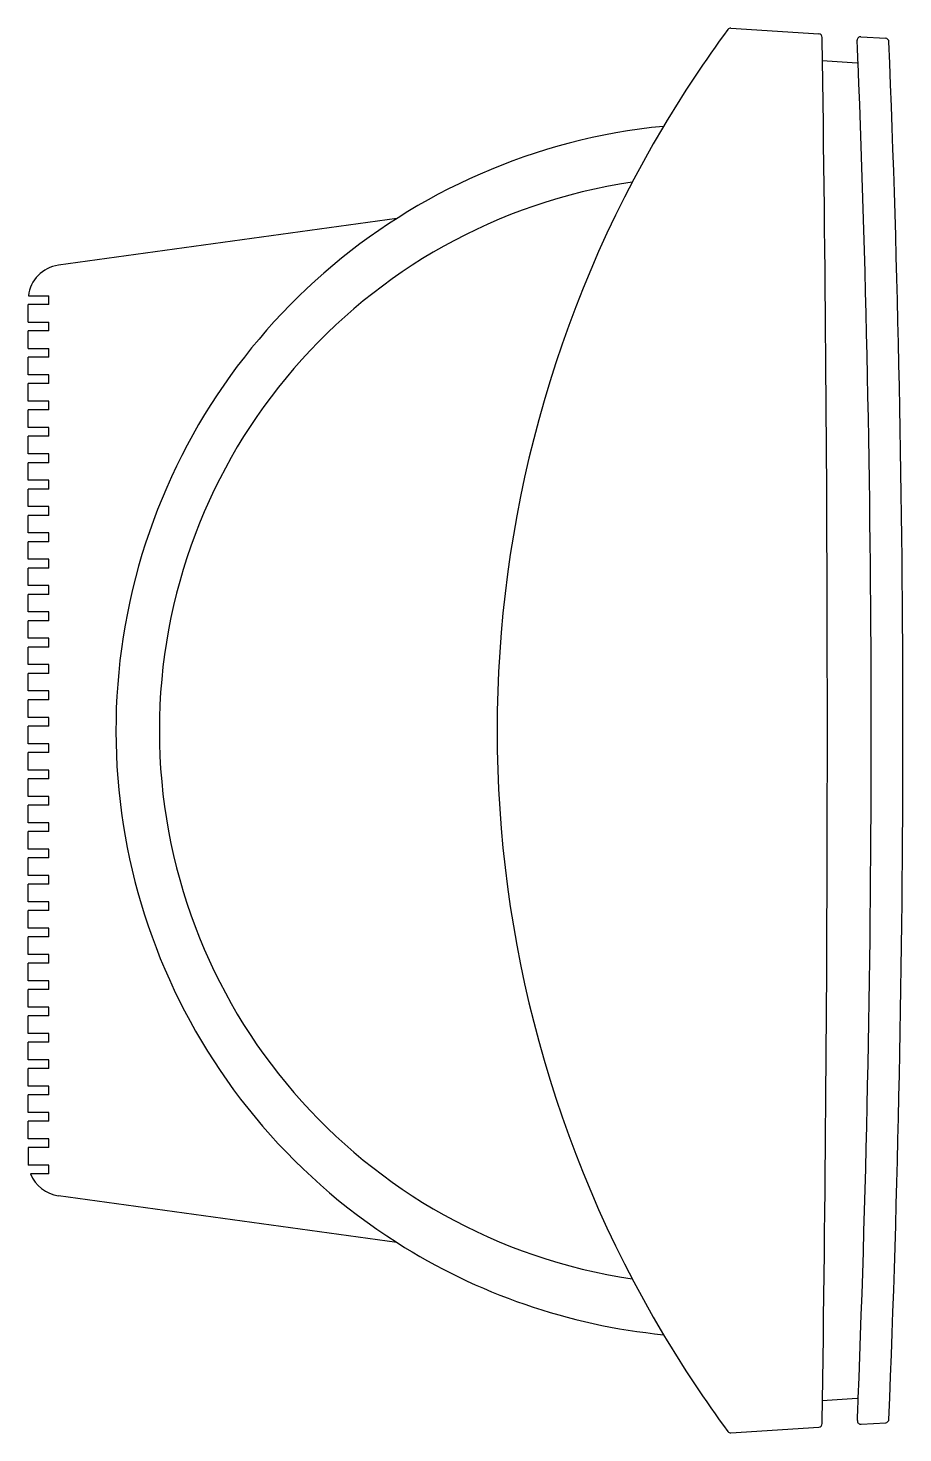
# Model space of a CAD drawing. Header units: millimetres. Extents: x 1289.271 to 1289.769, y 2713.67 to 2714.47.
import ezdxf

# ---------------------------------------------------------------- set-up
doc = ezdxf.new("R2010")
doc.units = ezdxf.units.MM
doc.header["$LTSCALE"] = 10
doc.layers.add('Equipam_audio_vídeo', color=1, linetype='Continuous')

msp = doc.modelspace()

# ---------------------------------------------------------------- linework, layer by layer
at = {"layer": 'Equipam_audio_vídeo'}
for p, q in [((1289.67078, 2714.46951), (1289.72085, 2714.46621)), ((1289.74482, 2714.46463), (1289.7589, 2714.4637)), ((1289.72269, 2714.45106), (1289.74269, 2714.44974)), ((1289.48069, 2714.36116), (1289.28795, 2714.33447)), ((1289.28258, 2714.31208), (1289.27069, 2714.31208)), ((1289.27069, 2714.30208), (1289.27069, 2714.31208)), ((1289.27084, 2714.31708), (1289.28258, 2714.31708)), ((1289.28258, 2714.31208), (1289.28258, 2714.31708)), ((1289.27069, 2714.30208), (1289.28258, 2714.30208)), ((1289.28258, 2714.29708), (1289.28258, 2714.30208)), ((1289.28258, 2714.29708), (1289.27069, 2714.29708)), ((1289.27069, 2714.28708), (1289.27069, 2714.29708)), ((1289.27069, 2714.28708), (1289.28258, 2714.28708)), ((1289.28258, 2714.28208), (1289.28258, 2714.28708)), ((1289.27069, 2714.27208), (1289.27069, 2714.28208)), ((1289.28258, 2714.28208), (1289.27069, 2714.28208)), ((1289.28258, 2714.27208), (1289.27069, 2714.27208)), ((1289.28258, 2714.26708), (1289.28258, 2714.27208)), ((1289.27069, 2714.25708), (1289.27069, 2714.26708)), ((1289.28258, 2714.26708), (1289.27069, 2714.26708)), ((1289.28258, 2714.25708), (1289.27069, 2714.25708)), ((1289.28258, 2714.25208), (1289.28258, 2714.25708)), ((1289.27069, 2714.24208), (1289.27069, 2714.25208)), ((1289.28258, 2714.25208), (1289.27069, 2714.25208)), ((1289.28258, 2714.24208), (1289.27069, 2714.24208)), ((1289.28258, 2714.23708), (1289.28258, 2714.24208)), ((1289.27069, 2714.22708), (1289.27069, 2714.23708)), ((1289.28258, 2714.23708), (1289.27069, 2714.23708)), ((1289.28258, 2714.22708), (1289.27069, 2714.22708)), ((1289.27069, 2714.21208), (1289.27069, 2714.22208)), ((1289.28258, 2714.22208), (1289.27069, 2714.22208)), ((1289.28258, 2714.22208), (1289.28258, 2714.22708)), ((1289.28258, 2714.21208), (1289.27069, 2714.21208)), ((1289.27069, 2714.19708), (1289.27069, 2714.20708)), ((1289.28258, 2714.20708), (1289.27069, 2714.20708)), ((1289.28258, 2714.20708), (1289.28258, 2714.21208)), ((1289.28258, 2714.19708), (1289.27069, 2714.19708)), ((1289.27069, 2714.18208), (1289.27069, 2714.19208)), ((1289.28258, 2714.19208), (1289.27069, 2714.19208)), ((1289.28258, 2714.19208), (1289.28258, 2714.19708)), ((1289.28258, 2714.18208), (1289.27069, 2714.18208)), ((1289.28258, 2714.17708), (1289.28258, 2714.18208)), ((1289.27069, 2714.16708), (1289.27069, 2714.17708)), ((1289.28258, 2714.17708), (1289.27069, 2714.17708)), ((1289.28258, 2714.16708), (1289.27069, 2714.16708)), ((1289.28258, 2714.16208), (1289.28258, 2714.16708)), ((1289.27069, 2714.15208), (1289.27069, 2714.16208)), ((1289.28258, 2714.16208), (1289.27069, 2714.16208)), ((1289.28258, 2714.15208), (1289.27069, 2714.15208)), ((1289.28258, 2714.14708), (1289.28258, 2714.15208)), ((1289.27069, 2714.13708), (1289.27069, 2714.14708)), ((1289.28258, 2714.14708), (1289.27069, 2714.14708)), ((1289.28258, 2714.13708), (1289.27069, 2714.13708)), ((1289.28258, 2714.13208), (1289.28258, 2714.13708)), ((1289.27069, 2714.12208), (1289.27069, 2714.13208)), ((1289.28258, 2714.13208), (1289.27069, 2714.13208)), ((1289.28258, 2714.12208), (1289.27069, 2714.12208)), ((1289.28258, 2714.11708), (1289.28258, 2714.12208)), ((1289.27069, 2714.10708), (1289.27069, 2714.11708)), ((1289.28258, 2714.11708), (1289.27069, 2714.11708)), ((1289.28258, 2714.10708), (1289.27069, 2714.10708)), ((1289.27069, 2714.09208), (1289.27069, 2714.10208)), ((1289.28258, 2714.10208), (1289.27069, 2714.10208)), ((1289.28258, 2714.10208), (1289.28258, 2714.10708)), ((1289.28258, 2714.09208), (1289.27069, 2714.09208)), ((1289.27069, 2714.07708), (1289.27069, 2714.08708)), ((1289.28258, 2714.08708), (1289.27069, 2714.08708)), ((1289.28258, 2714.08708), (1289.28258, 2714.09208)), ((1289.28258, 2714.07708), (1289.27069, 2714.07708)), ((1289.27069, 2714.06208), (1289.27069, 2714.07208)), ((1289.28258, 2714.07208), (1289.27069, 2714.07208)), ((1289.28258, 2714.07208), (1289.28258, 2714.07708)), ((1289.28258, 2714.06208), (1289.27069, 2714.06208)), ((1289.28258, 2714.05708), (1289.28258, 2714.06208)), ((1289.27069, 2714.04708), (1289.27069, 2714.05708)), ((1289.28258, 2714.05708), (1289.27069, 2714.05708)), ((1289.28258, 2714.04708), (1289.27069, 2714.04708)), ((1289.28258, 2714.04208), (1289.28258, 2714.04708)), ((1289.27069, 2714.03208), (1289.27069, 2714.04208)), ((1289.28258, 2714.04208), (1289.27069, 2714.04208)), ((1289.28258, 2714.03208), (1289.27069, 2714.03208)), ((1289.28258, 2714.03208), (1289.27069, 2714.03208)), ((1289.28258, 2714.02708), (1289.28258, 2714.03208)), ((1289.27069, 2714.01708), (1289.27069, 2714.02708)), ((1289.28258, 2714.02708), (1289.27069, 2714.02708)), ((1289.28258, 2714.01708), (1289.27069, 2714.01708)), ((1289.28258, 2714.01208), (1289.28258, 2714.01708)), ((1289.27069, 2714.00208), (1289.27069, 2714.01208)), ((1289.28258, 2714.01208), (1289.27069, 2714.01208)), ((1289.28258, 2714.00208), (1289.27069, 2714.00208)), ((1289.28258, 2713.99708), (1289.28258, 2714.00208)), ((1289.27069, 2713.98708), (1289.27069, 2713.99708)), ((1289.28258, 2713.99708), (1289.27069, 2713.99708)), ((1289.28258, 2713.98708), (1289.27069, 2713.98708)), ((1289.27069, 2713.97208), (1289.27069, 2713.98208)), ((1289.28258, 2713.98208), (1289.27069, 2713.98208)), ((1289.28258, 2713.98208), (1289.28258, 2713.98708)), ((1289.28258, 2713.97208), (1289.27069, 2713.97208)), ((1289.27069, 2713.95708), (1289.27069, 2713.96708)), ((1289.28258, 2713.96708), (1289.27069, 2713.96708)), ((1289.28258, 2713.96708), (1289.28258, 2713.97208)), ((1289.28258, 2713.95708), (1289.27069, 2713.95708)), ((1289.27069, 2713.94208), (1289.27069, 2713.95208)), ((1289.28258, 2713.95208), (1289.27069, 2713.95208)), ((1289.28258, 2713.95208), (1289.28258, 2713.95708)), ((1289.28258, 2713.94208), (1289.27069, 2713.94208)), ((1289.28258, 2713.93708), (1289.28258, 2713.94208)), ((1289.27069, 2713.92708), (1289.27069, 2713.93708)), ((1289.28258, 2713.93708), (1289.27069, 2713.93708)), ((1289.28258, 2713.92708), (1289.27069, 2713.92708)), ((1289.28258, 2713.92208), (1289.28258, 2713.92708)), ((1289.28258, 2713.92208), (1289.27069, 2713.92208)), ((1289.27069, 2713.91208), (1289.27069, 2713.92208)), ((1289.28258, 2713.91208), (1289.27069, 2713.91208)), ((1289.28258, 2713.90708), (1289.28258, 2713.91208)), ((1289.28258, 2713.90708), (1289.27069, 2713.90708)), ((1289.27069, 2713.89708), (1289.27069, 2713.90708)), ((1289.28258, 2713.89708), (1289.27069, 2713.89708)), ((1289.28258, 2713.89208), (1289.28258, 2713.89708)), ((1289.28258, 2713.89208), (1289.27069, 2713.89208)), ((1289.27069, 2713.88208), (1289.27069, 2713.89208)), ((1289.28258, 2713.88208), (1289.27069, 2713.88208)), ((1289.28258, 2713.87708), (1289.28258, 2713.88208)), ((1289.28258, 2713.87708), (1289.27069, 2713.87708)), ((1289.27069, 2713.86708), (1289.27069, 2713.87708)), ((1289.28258, 2713.86708), (1289.27069, 2713.86708)), ((1289.28258, 2713.86208), (1289.27069, 2713.86208)), ((1289.27069, 2713.85208), (1289.27069, 2713.86208)), ((1289.28258, 2713.86208), (1289.28258, 2713.86708)), ((1289.28258, 2713.85208), (1289.27069, 2713.85208)), ((1289.28258, 2713.84708), (1289.27069, 2713.84708)), ((1289.27069, 2713.83708), (1289.27069, 2713.84708)), ((1289.28258, 2713.84708), (1289.28258, 2713.85208)), ((1289.28258, 2713.83708), (1289.27069, 2713.83708)), ((1289.28258, 2713.83208), (1289.27069, 2713.83208)), ((1289.27069, 2713.83208), (1289.27069, 2713.82208)), ((1289.28258, 2713.83208), (1289.28258, 2713.83708)), ((1289.27069, 2713.82451), (1289.27069, 2713.82458)), ((1289.28258, 2713.82208), (1289.27069, 2713.82208)), ((1289.28258, 2713.81708), (1289.28258, 2713.82208)), ((1289.28258, 2713.81708), (1289.27212, 2713.81708)), ((1289.48069, 2713.77801), (1289.28795, 2713.80469)), ((1289.72269, 2713.68811), (1289.74269, 2713.68943)), ((1289.67078, 2713.66966), (1289.72085, 2713.67296)), ((1289.74491, 2713.67454), (1289.7589, 2713.67546))]:
    msp.add_line(p, q, dxfattribs=at)
for centre, radius, start, end in [((1290.20975, 2714.06958), 0.67206, 143.5675, 149.21229), ((1289.67065, 2714.46752), 0.002, 86.22772, 143.5675), ((1289.72072, 2714.46421), 0.002, 0.86296, 86.22772), ((1263.52143, 2714.06958), 26.20427, 0.83409, 0.862962), ((1289.74469, 2714.46263), 0.002, 86.22772, 182.32734), ((1280.04444, 2714.0684), 9.70625, 2.251745, 2.327338), ((1289.75877, 2714.46171), 0.002, 2.3158, 86.22772), ((1280.06244, 2714.06958), 9.70625, 357.684201, 2.315799), ((1263.52143, 2714.06958), 26.20427, 359.16591, 0.83409), ((1280.04444, 2714.0684), 9.70625, 357.762257, 2.251745), ((1289.66637, 2714.06958), 0.34567, 95.63775, 237.51128), ((1290.20975, 2714.06958), 0.67206, 149.21229, 210.78771), ((1289.66108, 2714.06958), 0.31567, 98.46226, 261.53774), ((1289.29069, 2714.31466), 0.02, 97.8822, 173.0448), ((1289.29069, 2713.82451), 0.02, 201.78305, 262.1178), ((1289.66637, 2714.06958), 0.34567, 237.51128, 264.36225), ((1290.20975, 2714.06958), 0.67206, 210.78771, 216.4325), ((1263.52143, 2714.06958), 26.20427, 359.137038, 359.16591), ((1280.04444, 2714.0684), 9.70625, 357.686719, 357.762257), ((1289.67065, 2713.67165), 0.002, 216.4325, 273.77228), ((1289.67065, 2713.67165), 0.002, 216.4325, 273.77228), ((1289.72072, 2713.67495), 0.002, 273.77228, 359.13704), ((1289.74478, 2713.67654), 0.002, 177.68672, 273.77228), ((1289.75877, 2713.67746), 0.002, 273.77228, 357.6842)]:
    msp.add_arc(centre, radius, start, end, dxfattribs=at)

doc.saveas('drawing.dxf')
